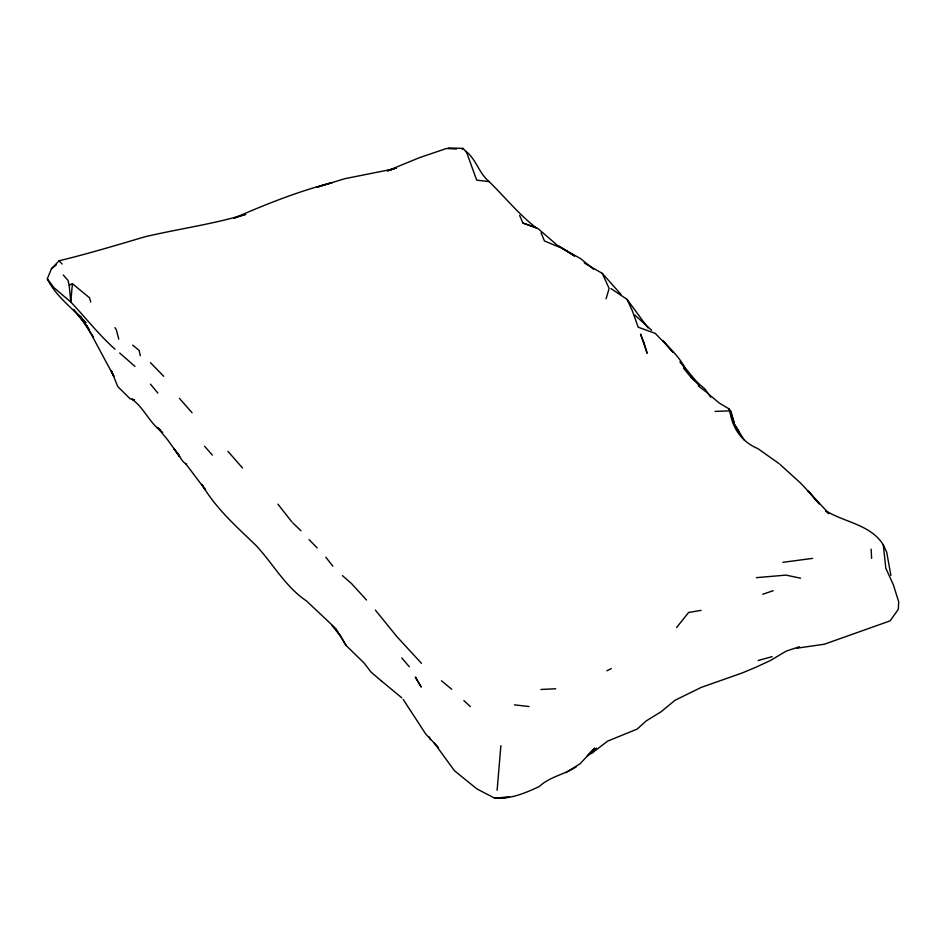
<?xml version="1.0" encoding="UTF-8"?>
<svg xmlns="http://www.w3.org/2000/svg" width="946" height="946" viewBox="0 0 946 946"><rect width="100%" height="100%" fill="white"/><g stroke="black" fill="none" stroke-linecap="round" stroke-linejoin="round"><path stroke-width="1.42" d="M497.123 790.277L500.883 745.661M234.182 218.112L245.771 214.293C212.732 224.297 178.368 228.873 144.844 236.819C116.287 245.262 87.99 253.788 59.054 260.789L51.439 268.735L47.3 278.834L54.076 287.809L70.761 301.987L69.212 285.29L72.428 283.705L70.761 301.987C85.613 317.631 98.751 334.754 115.034 349.18M606.09 298.77L609.118 288.447L602.271 273.359L584.261 262.976M779.114 463.646L757.864 448.593C742.48 442.29 732.712 428.869 730.182 412.704L731.033 411.51L728.763 408.696L719.291 403.067L709.039 394.458M676.567 627.541L688.629 612.464L701.092 610.371M565.791 772.681L580.052 763.777L594.774 748.097L587.241 755.854L592.574 752.626L596.465 748.227M462.18 149.326L463.091 148.404L466.697 152.602L476.689 180.142L489.058 181.585C504.797 196.863 518.727 214.399 536.323 227.891L523.008 223.067L519.602 215.392M592.574 752.626L607.675 741.096L637.084 729.106L646.579 720.663L660.935 711.877L675.018 700.265L701.223 687.399L742.255 672.949L755.653 667.344L770.316 660.568L785.57 651.498M51.439 268.735L56.311 264.88M576.41 766.662C564.656 774.608 549.803 776.548 539.35 786.481C525.373 793.02 510.745 799.299 494.947 797.986L509.244 797.206L494.439 798.046L476.926 788.929L454.47 770.754L434.155 742.835M606.871 670.797L611.341 668.597M388.073 170.564L396.161 168.069L388.073 170.564L419.031 157.828L446.488 148.487L456.469 149.019M387.174 170.907L391.999 169.263L344.592 178.747L316.839 187.261L332.235 182.554C298.475 191.293 266.074 204.111 234.277 218.077M762.76 594.242L773.237 590.682M786.256 651.085L799.429 646.768M758.136 660.509L772.161 656.654M782.874 562.326L812.602 558.377M796.662 648.223L824.392 644.214L890.139 620.86L898.274 609.33L898.7 601.81L893.414 584.947L885.823 568.274L883.292 544.825C870.521 524.415 844.494 522.381 825.562 510.686L828.4 513.465M756.351 577.651L785.996 575.109L800.588 578.207M540.935 689.457L555.728 688.771M715.07 411.404L729.851 410.871L731.033 411.51L734.297 423.028L730.182 412.704M448.357 147.954L463.091 148.404M514.411 704.829L529.062 706.556M134.155 399.969L130.193 398.857L117.824 386.642L111.143 370.324L113.875 376.153M134.438 399.886L131.872 399.117C144.442 408.057 149.823 423.879 162.736 432.369M523.008 223.067L537.482 228.14L558.175 246.019M593.603 269.243L580.655 258.672L562.622 248.573L544.447 240.946L541.065 232.799M562.622 248.573L574.388 256.011M558.92 245.995L574.47 255.869M610.998 288.577L627.103 299.409L647.998 327.931M698.29 385.909L707.856 393.229M381.155 680.73L401.79 697.829M72.428 283.705L89.598 297.86L90.721 302.034M132.7 345.148L139.086 350.363L140.292 355.72M441.439 680.789L451.703 689.208M119.716 353.024L134.994 366.445M186.362 464.356L183.086 461.636L173.922 448.51L179.539 456.421L177.813 452.98M683.509 368.148L690.769 377.016L704.794 388.818L710.694 397.178M160.631 430.194L157.32 427.379L167.407 439.523L179.539 456.421M381.025 680.647L370.962 672.027L364.151 663.063L346.201 645.586L335.322 628.239L340.891 636.457L331.656 625.105M342.44 575.653L351.498 583.552L366.504 600.024M634.884 315.113L651.664 330.272M780.048 464.451L800.813 483.311L829.027 513.654M463.859 700.548L470.316 706.615M292.882 522.961L300.97 530.777M690.769 377.016L698.999 385.034M403.209 699.449L425.735 734.037L438.506 747.612M150.426 362.649L163.693 376.272M421.478 663.335L397.084 636.859L375.361 610.087M192.062 412.716L179.397 398.325M309.094 539.598L317.182 547.959M334.612 627.435L306.599 601.029C285.361 586.827 273.134 563.792 256.023 545.464C236.476 526.591 215.605 508.25 201.805 484.305L205.483 489.957L185.593 463.54M465.751 151.112C476.216 159.271 478.853 173.083 489.058 181.585M59.054 260.789L62.152 264.005M227.951 451.313L242.554 468.057M620.978 294.383L602.271 273.359M699.248 384.987L680.032 361.679L686.039 370.016C679.11 355.199 665.901 344.983 655.33 333.418L638.172 327.198L632.306 310.726L627.103 299.409M204.561 446.264L212.365 455.121M63.264 274.99L67.97 280.335L69.212 285.29M85.897 322.882L73.421 309.496L82.397 320.422L79.405 315.893M401.766 657.896L409.287 666.788M291.971 522.038L277.923 504.159M150.497 384.171L157.84 393.087M93.394 336.93L78.648 314.935M325.791 557.206L332.862 566.146M114.963 327.647L116.393 329.894L118.77 339.141M739.346 432.18L733.055 422.176L744.277 440.067M47.3 278.834C56.027 296.784 72.771 308.266 85.719 322.763L80.233 316.283L89.172 329.705L86.441 325.318L113.709 376.082M341.553 637.604L346.201 645.586M728.763 408.696L729.851 410.871M883.292 544.825L886.709 552.251L890.907 575.523M429.259 736.958L430.383 739.618M871.124 549.165L871.621 558.424M672.843 352.03L663.276 341.175L672.843 352.03M817.273 501.451L807.754 490.584L819.295 503.863L817.273 501.451M415.873 677.963L415.294 677.052L421.207 687.08L415.873 677.963M644.143 343.173L640.537 334.115L647.147 353.307L644.143 343.173"/></g></svg>
